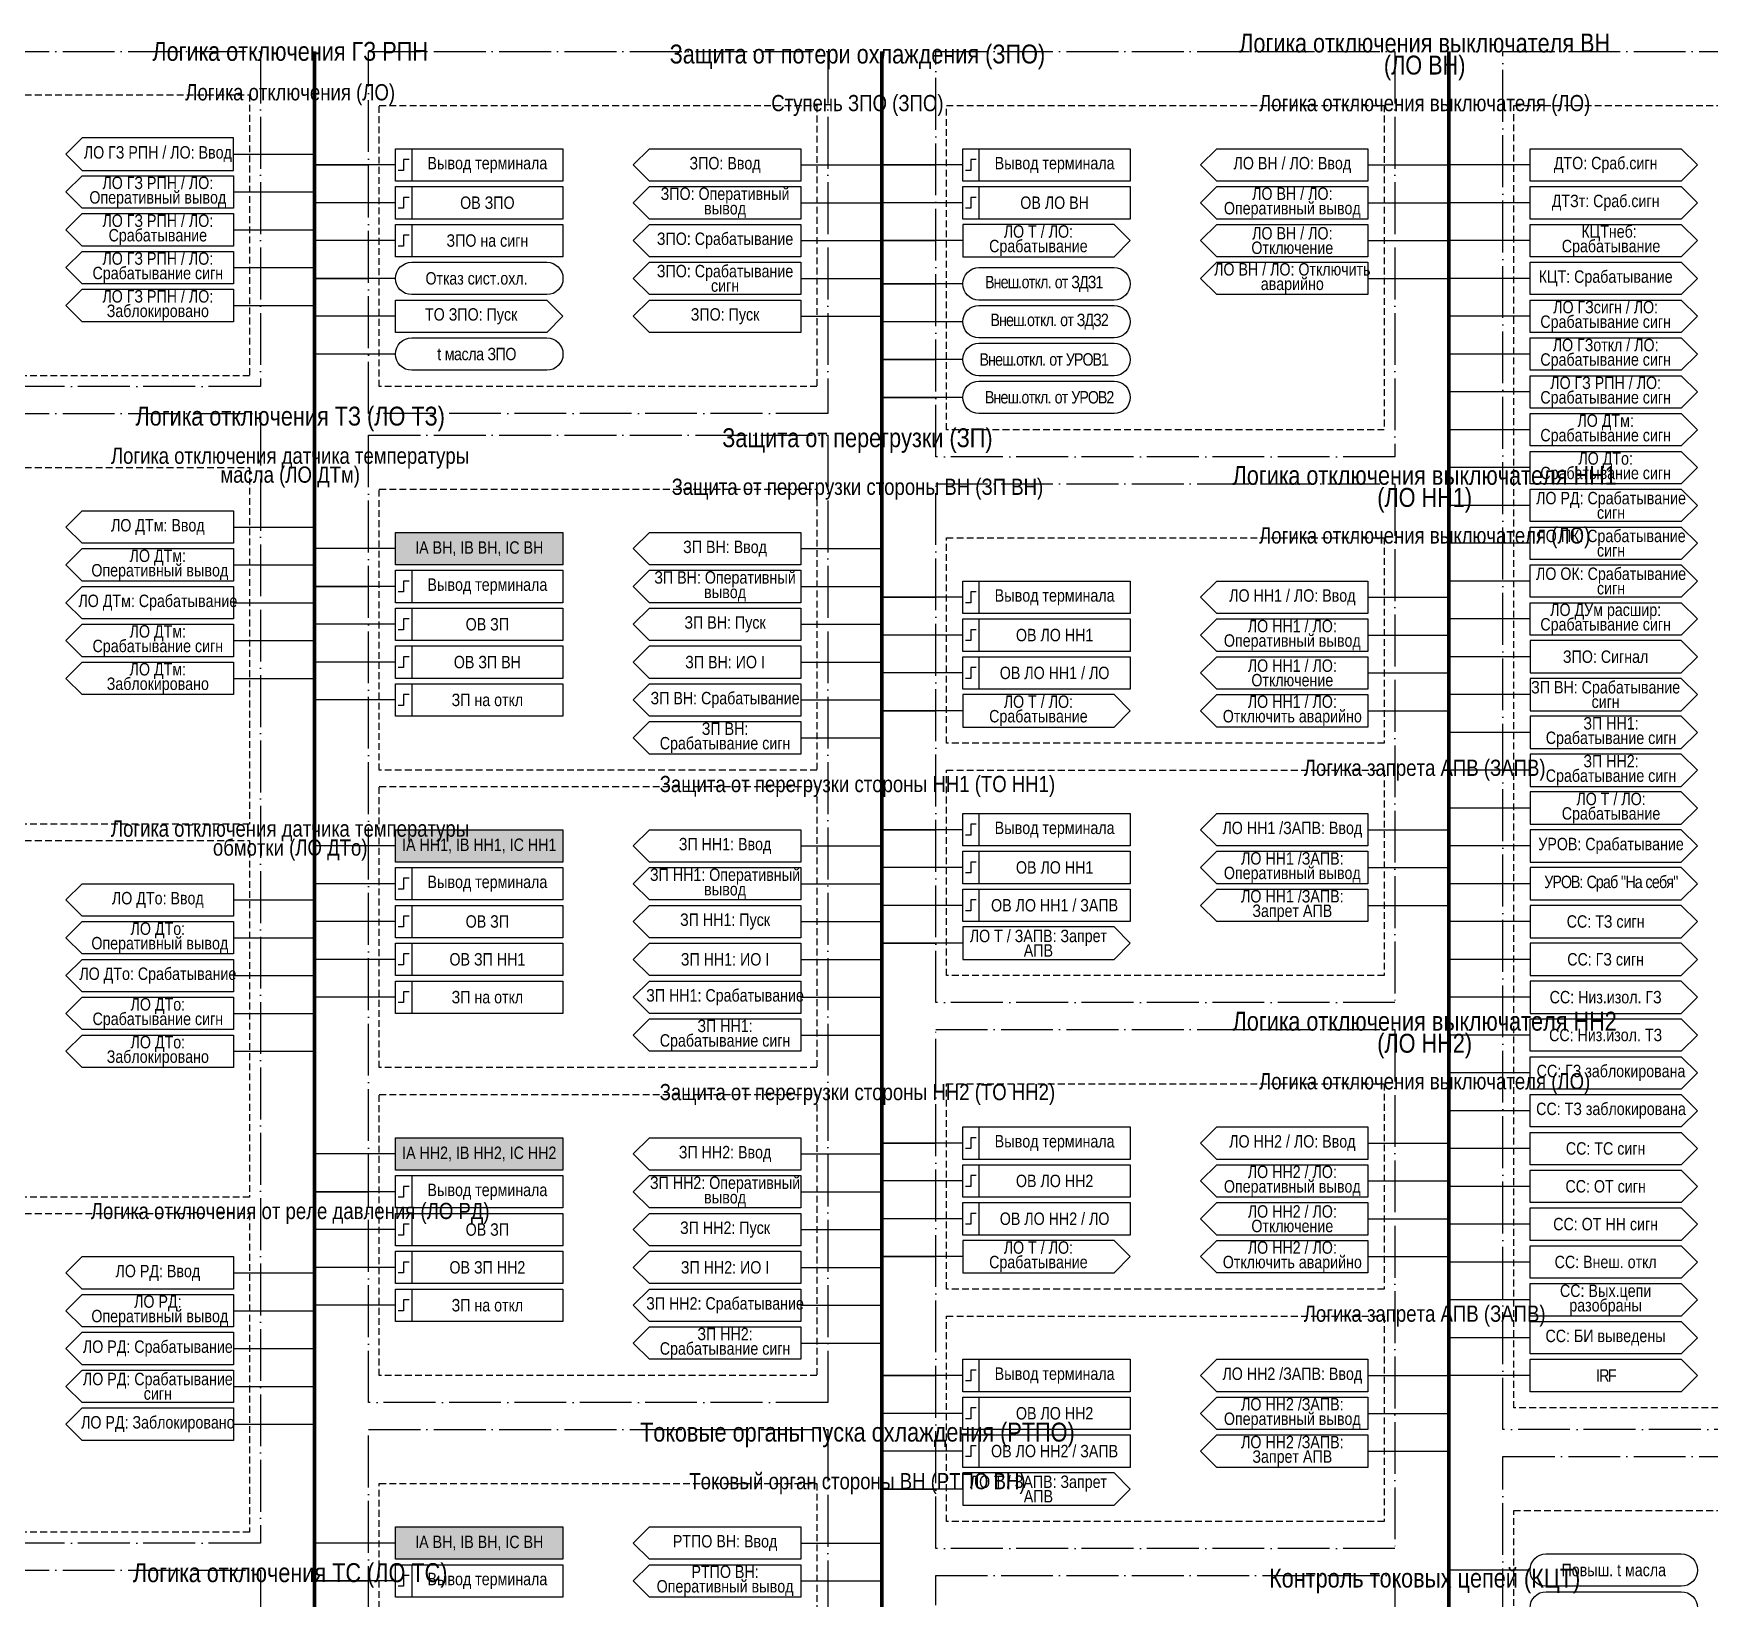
# Model space of a CAD drawing. Header units: millimetres. Extents: x 1657 to 5785, y -558 to 1129.
# Drawn here: x 3147 to 3457.2, y 275.7 to 565.3 of the extents above; entities that cross this region are included whole.
import ezdxf

# ---------------------------------------------------------------- set-up
doc = ezdxf.new("R2010")
doc.units = ezdxf.units.MM
doc.linetypes.add('ACAD_ISO04W100', pattern=[30, 24, -3, 0, -3])
doc.linetypes.add('штриховая2', pattern=[0.375, 0.25, -0.125])
doc.layers.add('TEXT', color=7, linetype='Continuous', lineweight=25)
doc.layers.add('Основная', color=7, linetype='Continuous')
doc.styles.add('2.5_Gost_RD', font='ARIALN.TTF', dxfattribs={"height": 2.5})
doc.styles.add('3.5_Gost_RD', font='ARIALN.TTF', dxfattribs={"height": 3.5})

msp = doc.modelspace()

# ---------------------------------------------------------------- hatches: boundary and pattern name
at = {"ltscale": 100, "true_color": 0xf7941d}
h = msp.add_hatch(color=30, dxfattribs=at)
h.dxf.hatch_style = 1
h.paths.add_polyline_path([(3214, 473), (3245, 473), (3245, 467), (3214, 467)])
h = msp.add_hatch(color=30, dxfattribs=at)
h.dxf.hatch_style = 1
h.paths.add_polyline_path([(3214, 418), (3245, 418), (3245, 412), (3214, 412)])
h = msp.add_hatch(color=30, dxfattribs=at)
h.dxf.hatch_style = 1
h.paths.add_polyline_path([(3214, 361), (3245, 361), (3245, 355), (3214, 355)])
h = msp.add_hatch(color=30, dxfattribs=at)
h.dxf.hatch_style = 1
h.paths.add_polyline_path([(3214, 289), (3245, 289), (3245, 283), (3214, 283)])

# ---------------------------------------------------------------- linework, layer by layer
at = {"lineweight": 100, "ltscale": 100}
for p, q in [((3199, 562), (3199, -94)), ((3304, 562), (3304, -94)), ((3409, 562), (3409, -94))]:
    msp.add_line(p, q, dxfattribs=at)
at = {"ltscale": 100}
for p, q in [((3184, 543), (3199, 543)), ((3214, 541), (3199, 541)), ((3199, 541), (3209, 541)), ((3289, 541), (3304, 541)), ((3319, 541), (3304, 541)), ((3304, 541), (3314, 541)), ((3394, 541), (3409, 541)), ((3424, 541), (3409, 541)), ((3184, 536), (3199, 536)), ((3214, 534), (3199, 534)), ((3289, 534), (3304, 534)), ((3319, 534), (3304, 534)), ((3394, 534), (3409, 534)), ((3424, 534), (3409, 534)), ((3184, 529), (3199, 529)), ((3261, 530), (3258, 527)), ((3261, 530), (3289, 530)), ((3214, 527), (3199, 527)), ((3258, 527), (3261, 524)), ((3289, 527), (3304, 527)), ((3319, 527), (3304, 527)), ((3304, 527), (3314, 527)), ((3394, 527), (3409, 527)), ((3424, 527), (3409, 527)), ((3184, 522), (3199, 522)), ((3261, 523), (3258, 520)), ((3261, 523), (3289, 523)), ((3289, 523), (3289, 517)), ((3214, 520), (3199, 520)), ((3199, 520), (3209, 520)), ((3258, 520), (3261, 517)), ((3289, 520), (3304, 520)), ((3319, 519), (3304, 519)), ((3304, 519), (3314, 519)), ((3394, 520), (3409, 520)), ((3424, 520), (3409, 520)), ((3184, 515), (3199, 515)), ((3214, 516), (3242, 516)), ((3242, 516), (3245, 513)), ((3261, 516), (3258, 513)), ((3289, 517), (3261, 517)), ((3261, 516), (3289, 516)), ((3214, 513), (3199, 513)), ((3245, 513), (3242, 510)), ((3258, 513), (3261, 510)), ((3289, 513), (3304, 513)), ((3319, 512), (3304, 512)), ((3424, 513), (3409, 513)), ((3242, 510), (3214, 510)), ((3214, 506), (3199, 506)), ((3424, 506), (3409, 506)), ((3319, 505), (3304, 505)), ((3304, 505), (3314, 505)), ((3319, 498), (3304, 498)), ((3304, 498), (3314, 498)), ((3424, 499), (3409, 499)), ((3424, 492), (3409, 492)), ((3424, 485), (3409, 485)), ((3424, 478), (3409, 478)), ((3184, 474), (3199, 474)), ((3214, 470), (3199, 470)), ((3289, 470), (3304, 470)), ((3424, 471), (3409, 471)), ((3184, 467), (3199, 467)), ((3214, 463), (3199, 463)), ((3199, 463), (3209, 463)), ((3289, 463), (3304, 463)), ((3424, 464), (3409, 464)), ((3184, 460), (3199, 460)), ((3319, 461), (3304, 461)), ((3304, 461), (3314, 461)), ((3394, 461), (3409, 461)), ((3261, 459), (3258, 456)), ((3261, 459), (3289, 459)), ((3424, 457), (3409, 457)), ((3184, 453), (3199, 453)), ((3214, 456), (3199, 456)), ((3258, 456), (3261, 453)), ((3289, 456), (3304, 456)), ((3319, 454), (3304, 454)), ((3394, 454), (3409, 454)), ((3261, 452), (3258, 449)), ((3261, 452), (3289, 452)), ((3424, 450), (3409, 450)), ((3214, 449), (3199, 449)), ((3258, 449), (3261, 446)), ((3289, 449), (3304, 449)), ((3319, 447), (3304, 447)), ((3394, 447), (3409, 447)), ((3184, 446), (3199, 446)), ((3214, 442), (3199, 442)), ((3289, 442), (3304, 442)), ((3424, 443), (3409, 443)), ((3319, 440), (3304, 440)), ((3304, 440), (3314, 440)), ((3394, 440), (3409, 440)), ((3289, 435), (3304, 435)), ((3424, 436), (3409, 436)), ((3424, 429), (3409, 429)), ((3424, 422), (3409, 422)), ((3319, 418), (3304, 418)), ((3304, 418), (3314, 418)), ((3394, 418), (3409, 418)), ((3214, 415), (3199, 415)), ((3289, 415), (3304, 415)), ((3424, 415), (3409, 415)), ((3319, 411), (3304, 411)), ((3394, 411), (3409, 411)), ((3214, 408), (3199, 408)), ((3289, 408), (3304, 408)), ((3424, 408), (3409, 408)), ((3184, 405), (3199, 405)), ((3261, 404), (3258, 401)), ((3261, 404), (3289, 404)), ((3319, 404), (3304, 404)), ((3394, 404), (3409, 404)), ((3214, 401), (3199, 401)), ((3258, 401), (3261, 398)), ((3289, 401), (3304, 401)), ((3424, 401), (3409, 401)), ((3184, 398), (3199, 398)), ((3214, 394), (3199, 394)), ((3261, 397), (3258, 394)), ((3258, 394), (3261, 391)), ((3261, 397), (3289, 397)), ((3289, 394), (3304, 394)), ((3319, 397), (3304, 397)), ((3304, 397), (3314, 397)), ((3424, 394), (3409, 394)), ((3184, 391), (3199, 391)), ((3214, 387), (3199, 387)), ((3289, 387), (3304, 387)), ((3424, 387), (3409, 387)), ((3184, 384), (3199, 384)), ((3289, 380), (3304, 380)), ((3424, 380), (3409, 380)), ((3184, 377), (3199, 377)), ((3424, 373), (3409, 373)), ((3424, 366), (3409, 366)), ((3319, 360), (3304, 360)), ((3304, 360), (3314, 360)), ((3394, 360), (3409, 360)), ((3214, 358), (3199, 358)), ((3289, 358), (3304, 358)), ((3424, 359), (3409, 359)), ((3214, 351), (3199, 351)), ((3199, 351), (3209, 351)), ((3289, 351), (3304, 351)), ((3319, 353), (3304, 353)), ((3394, 353), (3409, 353)), ((3424, 352), (3409, 352)), ((3261, 347), (3258, 344)), ((3261, 347), (3289, 347)), ((3319, 346), (3304, 346)), ((3394, 346), (3409, 346)), ((3424, 345), (3409, 345)), ((3214, 344), (3199, 344)), ((3258, 344), (3261, 341)), ((3289, 344), (3304, 344)), ((3261, 340), (3258, 337)), ((3261, 340), (3289, 340)), ((3319, 339), (3304, 339)), ((3304, 339), (3314, 339)), ((3394, 339), (3409, 339)), ((3184, 336), (3199, 336)), ((3214, 337), (3199, 337)), ((3258, 337), (3261, 334)), ((3289, 337), (3304, 337)), ((3424, 338), (3409, 338)), ((3184, 329), (3199, 329)), ((3214, 330), (3199, 330)), ((3289, 330), (3304, 330)), ((3424, 331), (3409, 331)), ((3289, 323), (3304, 323)), ((3424, 324), (3409, 324)), ((3184, 322), (3199, 322)), ((3319, 317), (3304, 317)), ((3304, 317), (3314, 317)), ((3394, 317), (3409, 317)), ((3424, 317), (3409, 317)), ((3184, 315), (3199, 315)), ((3184, 308), (3199, 308)), ((3319, 310), (3304, 310)), ((3394, 310), (3409, 310)), ((3319, 303), (3304, 303)), ((3394, 303), (3409, 303)), ((3319, 296), (3304, 296)), ((3304, 296), (3314, 296)), ((3214, 286), (3199, 286)), ((3289, 286), (3304, 286)), ((3424, 281), (3409, 281)), ((3214, 279), (3199, 279)), ((3199, 279), (3209, 279)), ((3289, 279), (3304, 279))]:
    msp.add_line(p, q, dxfattribs=at)
at = {"color": 251, "linetype": 'ACAD_ISO04W100', "lineweight": 30, "ltscale": 0.4, "true_color": 0x58595b}
for points in [[(3104, 562), (3189, 562), (3189, 500), (3104, 500)], [(3209, 562), (3294, 562), (3294, 495), (3209, 495)], [(3314, 562), (3399, 562), (3399, 487), (3314, 487)], [(3419, 562), (3504, 562), (3504, 307), (3419, 307)], [(3104, 495), (3189, 495), (3189, 286), (3104, 286)], [(3209, 491), (3294, 491), (3294, 312), (3209, 312)], [(3314, 482), (3399, 482), (3399, 386), (3314, 386)], [(3314, 381), (3399, 381), (3399, 285), (3314, 285)], [(3209, 307), (3294, 307), (3294, 139), (3209, 139)], [(3419, 302), (3504, 302), (3504, -55), (3419, -55)], [(3104, 281), (3189, 281), (3189, 121), (3104, 121)], [(3314, 280), (3399, 280), (3399, 93), (3314, 93)]]:
    msp.add_lwpolyline(points, close=True, dxfattribs=at)
at = {"linetype": 'штриховая2', "ltscale": 5}
for points in [[(3106, 554), (3187, 554), (3187, 502), (3106, 502)], [(3211, 552), (3292, 552), (3292, 500), (3211, 500)], [(3316, 552), (3397, 552), (3397, 492), (3316, 492)], [(3421, 552), (3502, 552), (3502, 311), (3421, 311)], [(3106, 485), (3187, 485), (3187, 419), (3106, 419)], [(3211, 481), (3292, 481), (3292, 429), (3211, 429)], [(3316, 472), (3397, 472), (3397, 434), (3316, 434)], [(3316, 429), (3397, 429), (3397, 391), (3316, 391)], [(3211, 426), (3292, 426), (3292, 374), (3211, 374)], [(3106, 416), (3187, 416), (3187, 350), (3106, 350)], [(3316, 371), (3397, 371), (3397, 333), (3316, 333)], [(3211, 369), (3292, 369), (3292, 317), (3211, 317)], [(3106, 347), (3187, 347), (3187, 288), (3106, 288)], [(3316, 328), (3397, 328), (3397, 290), (3316, 290)], [(3211, 297), (3292, 297), (3292, 259), (3211, 259)], [(3421, 292), (3502, 292), (3502, -50), (3421, -50)]]:
    msp.add_lwpolyline(points, close=True, dxfattribs=at)
at = {"ltscale": 100}
for points in [[(3156, 546), (3153, 543), (3156, 540), (3184, 540), (3184, 546)], [(3214, 544), (3217, 544), (3217, 538), (3214, 538)], [(3214, 544), (3245, 544), (3245, 538), (3214, 538)], [(3319, 544), (3322, 544), (3322, 538), (3319, 538)], [(3319, 544), (3350, 544), (3350, 538), (3319, 538)], [(3156, 539), (3184, 539), (3184, 533), (3156, 533), (3153, 536)], [(3214, 537), (3217, 537), (3217, 531), (3214, 531)], [(3214, 537), (3245, 537), (3245, 531), (3214, 531)], [(3319, 537), (3322, 537), (3322, 531), (3319, 531)], [(3319, 537), (3350, 537), (3350, 531), (3319, 531)], [(3214, 530), (3217, 530), (3217, 524), (3214, 524)], [(3214, 530), (3245, 530), (3245, 524), (3214, 524)], [(3214, 473), (3245, 473), (3245, 467), (3214, 467)], [(3214, 466), (3217, 466), (3217, 460), (3214, 460)], [(3214, 466), (3245, 466), (3245, 460), (3214, 460)], [(3319, 464), (3322, 464), (3322, 458), (3319, 458)], [(3319, 464), (3350, 464), (3350, 458), (3319, 458)], [(3214, 459), (3217, 459), (3217, 453), (3214, 453)], [(3214, 459), (3245, 459), (3245, 453), (3214, 453)], [(3319, 457), (3322, 457), (3322, 451), (3319, 451)], [(3319, 457), (3350, 457), (3350, 451), (3319, 451)], [(3214, 452), (3217, 452), (3217, 446), (3214, 446)], [(3214, 452), (3245, 452), (3245, 446), (3214, 446)], [(3319, 450), (3322, 450), (3322, 444), (3319, 444)], [(3319, 450), (3350, 450), (3350, 444), (3319, 444)], [(3214, 445), (3217, 445), (3217, 439), (3214, 439)], [(3214, 445), (3245, 445), (3245, 439), (3214, 439)], [(3261, 445), (3289, 445), (3289, 439), (3261, 439), (3258, 442)], [(3261, 438), (3289, 438), (3289, 432), (3261, 432), (3258, 435)], [(3319, 421), (3322, 421), (3322, 415), (3319, 415)], [(3319, 421), (3350, 421), (3350, 415), (3319, 415)], [(3214, 418), (3245, 418), (3245, 412), (3214, 412)], [(3319, 414), (3322, 414), (3322, 408), (3319, 408)], [(3319, 414), (3350, 414), (3350, 408), (3319, 408)], [(3214, 411), (3217, 411), (3217, 405), (3214, 405)], [(3214, 411), (3245, 411), (3245, 405), (3214, 405)], [(3319, 407), (3322, 407), (3322, 401), (3319, 401)], [(3319, 407), (3350, 407), (3350, 401), (3319, 401)], [(3214, 404), (3217, 404), (3217, 398), (3214, 398)], [(3214, 404), (3245, 404), (3245, 398), (3214, 398)], [(3214, 397), (3217, 397), (3217, 391), (3214, 391)], [(3214, 397), (3245, 397), (3245, 391), (3214, 391)], [(3214, 390), (3217, 390), (3217, 384), (3214, 384)], [(3214, 390), (3245, 390), (3245, 384), (3214, 384)], [(3261, 390), (3289, 390), (3289, 384), (3261, 384), (3258, 387)], [(3261, 383), (3289, 383), (3289, 377), (3261, 377), (3258, 380)], [(3319, 363), (3322, 363), (3322, 357), (3319, 357)], [(3319, 363), (3350, 363), (3350, 357), (3319, 357)], [(3214, 361), (3245, 361), (3245, 355), (3214, 355)], [(3214, 354), (3217, 354), (3217, 348), (3214, 348)], [(3214, 354), (3245, 354), (3245, 348), (3214, 348)], [(3319, 356), (3322, 356), (3322, 350), (3319, 350)], [(3319, 356), (3350, 356), (3350, 350), (3319, 350)], [(3319, 349), (3322, 349), (3322, 343), (3319, 343)], [(3319, 349), (3350, 349), (3350, 343), (3319, 343)], [(3214, 347), (3217, 347), (3217, 341), (3214, 341)], [(3214, 347), (3245, 347), (3245, 341), (3214, 341)], [(3214, 340), (3217, 340), (3217, 334), (3214, 334)], [(3214, 340), (3245, 340), (3245, 334), (3214, 334)], [(3214, 333), (3217, 333), (3217, 327), (3214, 327)], [(3214, 333), (3245, 333), (3245, 327), (3214, 327)], [(3261, 333), (3289, 333), (3289, 327), (3261, 327), (3258, 330)], [(3261, 326), (3289, 326), (3289, 320), (3261, 320), (3258, 323)], [(3319, 320), (3322, 320), (3322, 314), (3319, 314)], [(3319, 320), (3350, 320), (3350, 314), (3319, 314)], [(3319, 313), (3322, 313), (3322, 307), (3319, 307)], [(3319, 313), (3350, 313), (3350, 307), (3319, 307)], [(3319, 306), (3322, 306), (3322, 300), (3319, 300)], [(3319, 306), (3350, 306), (3350, 300), (3319, 300)], [(3214, 289), (3245, 289), (3245, 283), (3214, 283)], [(3214, 282), (3217, 282), (3217, 276), (3214, 276)], [(3214, 282), (3245, 282), (3245, 276), (3214, 276)]]:
    msp.add_lwpolyline(points, close=True, dxfattribs=at)
for points in [[(3258, 541), (3261, 544), (3289, 544), (3289, 538), (3261, 538), (3258, 541)], [(3363, 541), (3366, 544), (3394, 544), (3394, 538), (3366, 538), (3363, 541)], [(3424, 544), (3452, 544), (3455, 541), (3452, 538), (3424, 538), (3424, 544)], [(3258, 534), (3261, 537), (3289, 537), (3289, 531), (3261, 531), (3258, 534)], [(3363, 534), (3366, 537), (3394, 537), (3394, 531), (3366, 531), (3363, 534)], [(3424, 537), (3452, 537), (3455, 534), (3452, 531), (3424, 531), (3424, 537)], [(3153, 529), (3156, 532), (3184, 532), (3184, 526), (3156, 526), (3153, 529)], [(3258, 527), (3261, 530), (3289, 530), (3289, 524), (3261, 524), (3258, 527)], [(3350, 527), (3347, 530), (3319, 530), (3319, 524), (3347, 524), (3350, 527)], [(3424, 530), (3452, 530), (3455, 527), (3452, 524), (3424, 524), (3424, 530)], [(3153, 522), (3156, 525), (3184, 525), (3184, 519), (3156, 519), (3153, 522)], [(3424, 523), (3452, 523), (3455, 520), (3452, 517), (3424, 517), (3424, 523)], [(3153, 515), (3156, 518), (3184, 518), (3184, 512), (3156, 512), (3153, 515)], [(3214, 516), (3242, 516), (3245, 513), (3242, 510), (3214, 510), (3214, 516)], [(3258, 513), (3261, 516), (3289, 516), (3289, 510), (3261, 510), (3258, 513)], [(3424, 516), (3452, 516), (3455, 513), (3452, 510), (3424, 510), (3424, 516)], [(3424, 509), (3452, 509), (3455, 506), (3452, 503), (3424, 503), (3424, 509)], [(3424, 502), (3452, 502), (3455, 499), (3452, 496), (3424, 496), (3424, 502)], [(3424, 495), (3452, 495), (3455, 492), (3452, 489), (3424, 489), (3424, 495)], [(3424, 488), (3452, 488), (3455, 485), (3452, 482), (3424, 482), (3424, 488)], [(3424, 481), (3452, 481), (3455, 478), (3452, 475), (3424, 475), (3424, 481)], [(3153, 474), (3156, 477), (3184, 477), (3184, 471), (3156, 471), (3153, 474)], [(3258, 470), (3261, 473), (3289, 473), (3289, 467), (3261, 467), (3258, 470)], [(3424, 474), (3452, 474), (3455, 471), (3452, 468), (3424, 468), (3424, 474)], [(3153, 467), (3156, 470), (3184, 470), (3184, 464), (3156, 464), (3153, 467)], [(3258, 463), (3261, 466), (3289, 466), (3289, 460), (3261, 460), (3258, 463)], [(3424, 467), (3452, 467), (3455, 464), (3452, 461), (3424, 461), (3424, 467)], [(3153, 460), (3156, 463), (3184, 463), (3184, 457), (3156, 457), (3153, 460)], [(3363, 461), (3366, 464), (3394, 464), (3394, 458), (3366, 458), (3363, 461)], [(3424, 460), (3452, 460), (3455, 457), (3452, 454), (3424, 454), (3424, 460)], [(3258, 456), (3261, 459), (3289, 459), (3289, 453), (3261, 453), (3258, 456)], [(3363, 454), (3366, 457), (3394, 457), (3394, 451), (3366, 451), (3363, 454)], [(3153, 453), (3156, 456), (3184, 456), (3184, 450), (3156, 450), (3153, 453)], [(3455, 450), (3452, 453), (3424, 453), (3424, 447), (3452, 447), (3455, 450)], [(3258, 449), (3261, 452), (3289, 452), (3289, 446), (3261, 446), (3258, 449)], [(3153, 446), (3156, 449), (3184, 449), (3184, 443), (3156, 443), (3153, 446)], [(3455, 443), (3452, 446), (3424, 446), (3424, 440), (3452, 440), (3455, 443)], [(3350, 440), (3347, 443), (3319, 443), (3319, 437), (3347, 437), (3350, 440)], [(3455, 436), (3452, 439), (3424, 439), (3424, 433), (3452, 433), (3455, 436)], [(3455, 429), (3452, 432), (3424, 432), (3424, 426), (3452, 426), (3455, 429)], [(3455, 422), (3452, 425), (3424, 425), (3424, 419), (3452, 419), (3455, 422)], [(3363, 418), (3366, 421), (3394, 421), (3394, 415), (3366, 415), (3363, 418)], [(3258, 415), (3261, 418), (3289, 418), (3289, 412), (3261, 412), (3258, 415)], [(3455, 415), (3452, 418), (3424, 418), (3424, 412), (3452, 412), (3455, 415)], [(3363, 411), (3366, 414), (3394, 414), (3394, 408), (3366, 408), (3363, 411)], [(3258, 408), (3261, 411), (3289, 411), (3289, 405), (3261, 405), (3258, 408)], [(3455, 408), (3452, 411), (3424, 411), (3424, 405), (3452, 405), (3455, 408)], [(3153, 405), (3156, 408), (3184, 408), (3184, 402), (3156, 402), (3153, 405)], [(3258, 401), (3261, 404), (3289, 404), (3289, 398), (3261, 398), (3258, 401)], [(3455, 401), (3452, 404), (3424, 404), (3424, 398), (3452, 398), (3455, 401)], [(3153, 398), (3156, 401), (3184, 401), (3184, 395), (3156, 395), (3153, 398)], [(3350, 397), (3347, 400), (3319, 400), (3319, 394), (3347, 394), (3350, 397)], [(3153, 391), (3156, 394), (3184, 394), (3184, 388), (3156, 388), (3153, 391)], [(3258, 394), (3261, 397), (3289, 397), (3289, 391), (3261, 391), (3258, 394)], [(3455, 394), (3452, 397), (3424, 397), (3424, 391), (3452, 391), (3455, 394)], [(3455, 387), (3452, 390), (3424, 390), (3424, 384), (3452, 384), (3455, 387)], [(3153, 384), (3156, 387), (3184, 387), (3184, 381), (3156, 381), (3153, 384)], [(3424, 383), (3452, 383), (3455, 380), (3452, 377), (3424, 377), (3424, 383)], [(3153, 377), (3156, 380), (3184, 380), (3184, 374), (3156, 374), (3153, 377)], [(3424, 376), (3452, 376), (3455, 373), (3452, 370), (3424, 370), (3424, 376)], [(3424, 369), (3452, 369), (3455, 366), (3452, 363), (3424, 363), (3424, 369)], [(3363, 360), (3366, 363), (3394, 363), (3394, 357), (3366, 357), (3363, 360)], [(3258, 358), (3261, 361), (3289, 361), (3289, 355), (3261, 355), (3258, 358)], [(3424, 362), (3452, 362), (3455, 359), (3452, 356), (3424, 356), (3424, 362)], [(3258, 351), (3261, 354), (3289, 354), (3289, 348), (3261, 348), (3258, 351)], [(3363, 353), (3366, 356), (3394, 356), (3394, 350), (3366, 350), (3363, 353)], [(3424, 355), (3452, 355), (3455, 352), (3452, 349), (3424, 349), (3424, 355)], [(3424, 348), (3452, 348), (3455, 345), (3452, 342), (3424, 342), (3424, 348)], [(3258, 344), (3261, 347), (3289, 347), (3289, 341), (3261, 341), (3258, 344)], [(3350, 339), (3347, 342), (3319, 342), (3319, 336), (3347, 336), (3350, 339)], [(3153, 336), (3156, 339), (3184, 339), (3184, 333), (3156, 333), (3153, 336)], [(3258, 337), (3261, 340), (3289, 340), (3289, 334), (3261, 334), (3258, 337)], [(3424, 341), (3452, 341), (3455, 338), (3452, 335), (3424, 335), (3424, 341)], [(3153, 329), (3156, 332), (3184, 332), (3184, 326), (3156, 326), (3153, 329)], [(3424, 334), (3452, 334), (3455, 331), (3452, 328), (3424, 328), (3424, 334)], [(3424, 327), (3452, 327), (3455, 324), (3452, 321), (3424, 321), (3424, 327)], [(3153, 322), (3156, 325), (3184, 325), (3184, 319), (3156, 319), (3153, 322)], [(3363, 317), (3366, 320), (3394, 320), (3394, 314), (3366, 314), (3363, 317)], [(3424, 320), (3452, 320), (3455, 317), (3452, 314), (3424, 314), (3424, 320)], [(3153, 315), (3156, 318), (3184, 318), (3184, 312), (3156, 312), (3153, 315)], [(3153, 308), (3156, 311), (3184, 311), (3184, 305), (3156, 305), (3153, 308)], [(3363, 310), (3366, 313), (3394, 313), (3394, 307), (3366, 307), (3363, 310)], [(3350, 296), (3347, 299), (3319, 299), (3319, 293), (3347, 293), (3350, 296)], [(3258, 286), (3261, 289), (3289, 289), (3289, 283), (3261, 283), (3258, 286)], [(3258, 279), (3261, 282), (3289, 282), (3289, 276), (3261, 276), (3258, 279)]]:
    msp.add_lwpolyline(points, dxfattribs=at)
at = {"lineweight": 30, "ltscale": 100}
for points in [[(3216.5, 542), (3215.5, 542), (3215.5, 540), (3214.5, 540)], [(3321.5, 542), (3320.5, 542), (3320.5, 540), (3319.5, 540)], [(3216.5, 535), (3215.5, 535), (3215.5, 533), (3214.5, 533)], [(3321.5, 535), (3320.5, 535), (3320.5, 533), (3319.5, 533)], [(3216.5, 528), (3215.5, 528), (3215.5, 526), (3214.5, 526)], [(3216.5, 464), (3215.5, 464), (3215.5, 462), (3214.5, 462)], [(3321.5, 462), (3320.5, 462), (3320.5, 460), (3319.5, 460)], [(3216.5, 457), (3215.5, 457), (3215.5, 455), (3214.5, 455)], [(3321.5, 455), (3320.5, 455), (3320.5, 453), (3319.5, 453)], [(3216.5, 450), (3215.5, 450), (3215.5, 448), (3214.5, 448)], [(3321.5, 448), (3320.5, 448), (3320.5, 446), (3319.5, 446)], [(3216.5, 443), (3215.5, 443), (3215.5, 441), (3214.5, 441)], [(3321.5, 419), (3320.5, 419), (3320.5, 417), (3319.5, 417)], [(3321.5, 412), (3320.5, 412), (3320.5, 410), (3319.5, 410)], [(3216.5, 409), (3215.5, 409), (3215.5, 407), (3214.5, 407)], [(3321.5, 405), (3320.5, 405), (3320.5, 403), (3319.5, 403)], [(3216.5, 402), (3215.5, 402), (3215.5, 400), (3214.5, 400)], [(3216.5, 395), (3215.5, 395), (3215.5, 393), (3214.5, 393)], [(3216.5, 388), (3215.5, 388), (3215.5, 386), (3214.5, 386)], [(3321.5, 361), (3320.5, 361), (3320.5, 359), (3319.5, 359)], [(3321.5, 354), (3320.5, 354), (3320.5, 352), (3319.5, 352)], [(3216.5, 352), (3215.5, 352), (3215.5, 350), (3214.5, 350)], [(3216.5, 345), (3215.5, 345), (3215.5, 343), (3214.5, 343)], [(3321.5, 347), (3320.5, 347), (3320.5, 345), (3319.5, 345)], [(3216.5, 338), (3215.5, 338), (3215.5, 336), (3214.5, 336)], [(3216.5, 331), (3215.5, 331), (3215.5, 329), (3214.5, 329)], [(3321.5, 318), (3320.5, 318), (3320.5, 316), (3319.5, 316)], [(3321.5, 311), (3320.5, 311), (3320.5, 309), (3319.5, 309)], [(3321.5, 304), (3320.5, 304), (3320.5, 302), (3319.5, 302)], [(3216.5, 280), (3215.5, 280), (3215.5, 278), (3214.5, 278)]]:
    msp.add_lwpolyline(points, dxfattribs=at)
at = {"ltscale": 100}
for points in [[(3217, 517, -1), (3217, 523), (3242, 523, -1), (3242, 517)], [(3322, 516, -1), (3322, 522), (3347, 522, -1), (3347, 516)], [(3322, 509, -1), (3322, 515), (3347, 515, -1), (3347, 509)], [(3217, 503, -1), (3217, 509), (3242, 509, -1), (3242, 503)], [(3322, 502, -1), (3322, 508), (3347, 508, -1), (3347, 502)], [(3322, 495, -1), (3322, 501), (3347, 501, -1), (3347, 495)], [(3427, 278, -1), (3427, 284), (3452, 284, -1), (3452, 278)], [(3427, 271, -1), (3427, 277), (3452, 277, -1), (3452, 271)]]:
    msp.add_lwpolyline(points, format="xyb", close=True, dxfattribs=at)
at = {"layer": 'Основная', "ltscale": 100}
for points in [[(3394, 530), (3394, 524), (3366, 524), (3363, 527), (3366, 530)], [(3394, 523), (3394, 517), (3366, 517), (3363, 520), (3366, 523)], [(3394, 450), (3394, 444), (3366, 444), (3363, 447), (3366, 450)], [(3394, 443), (3394, 437), (3366, 437), (3363, 440), (3366, 443)], [(3394, 407), (3394, 401), (3366, 401), (3363, 404), (3366, 407)], [(3394, 349), (3394, 343), (3366, 343), (3363, 346), (3366, 349)], [(3394, 342), (3394, 336), (3366, 336), (3363, 339), (3366, 342)], [(3394, 306), (3394, 300), (3366, 300), (3363, 303), (3366, 306)]]:
    msp.add_lwpolyline(points, close=True, dxfattribs=at)

# ---------------------------------------------------------------- texts
at = {"color": 30, "ltscale": 100, "true_color": 0xf7931d, "attachment_point": 5, "style": '3.5_Gost_RD'}
for s, insert, char_height, width in [('\\pxsm0.7;Логика отключения выключателя ВН (ЛО ВН)', (3404.5, 561), 3.5, 76.6201), ('\\pxsm0.7;Логика отключения ГЗ РПН ', (3194.5, 562), 3.5, 85), ('\\pxsm0.7;Защита от потери охлаждения (ЗПО)', (3299.5, 561), 3.5, 85), ('\\pxsm0.7;Логика отключения (ЛО)', (3194.5, 554), 3, 81), ('\\pxsm0.7;Ступень ЗПО (ЗПО)', (3299.5, 552), 3, 81), ('\\pxsm0.7;Логика отключения выключателя (ЛО)', (3404.5, 552), 3, 81), ('\\pxsm0.7;{\\C30;\\c1938679;Логика отключения ТЗ (ЛО ТЗ)}', (3194.5, 494), 3.5, 85), ('\\pxsm0.7;Логика отключения выключателя НН1 (ЛО НН1)', (3404.5, 481), 3.5, 76.6201), ('\\pxsm0.7;Логика отключения выключателя (ЛО)', (3404.5, 472), 3, 81), ('\\pxsm0.7;Логика запрета АПВ (ЗАПВ)', (3404.5, 429), 3, 81), ('\\pxsm0.7;Логика отключения выключателя НН2 (ЛО НН2)', (3404.5, 380), 3.5, 76.6201), ('\\pxsm0.7;Логика отключения выключателя (ЛО)', (3404.5, 371), 3, 81), ('\\pxsm0.7;Логика запрета АПВ (ЗАПВ)', (3404.5, 328), 3, 81), ('\\pxsm0.7;{\\C30;\\c1938679;Логика отключения ТС (ЛО ТС)}', (3194.5, 280), 3.5, 85), ('\\pxsm0.7;Контроль токовых цепей (КЦТ)', (3404.5, 279), 3.5, 85)]:
    msp.add_mtext(s, dxfattribs=dict(at, insert=insert, char_height=char_height, width=width))
at = {"ltscale": 100, "char_height": 2.3, "attachment_point": 5, "style": '2.5_Gost_RD'}
for s, insert, width in [('\\pxsm0.7;ЛО ГЗ РПН / ЛО: Ввод', (3170, 543), 28), ('\\pxsm0.7;ЗПО: Ввод', (3275, 541), 28), ('\\pxsm0.7;ЛО ГЗ РПН / ЛО: Оперативный вывод', (3170, 536), 30.44), ('\\pxsm0.7;ЗПО: Оперативный вывод', (3275, 534), 28), ('\\pxsm0.7;ЛО ГЗ РПН / ЛО: Срабатывание', (3170, 529), 28), ('\\pxsm0.7;ЗПО: Срабатывание', (3275, 527), 28), ('\\pxsm0.7;ЛО ГЗ РПН / ЛО: Срабатывание сигн', (3170, 522), 28), ('\\A1;\\pxsm0.7;Отказ сист.охл.', (3229, 520), 31), ('\\pxsm0.7;{\\T0.9;Внеш.откл. от ЗДЗ1}', (3334, 519), 31), ('\\pxsm0.7;ЛО ГЗ РПН / ЛО: Заблокировано', (3170, 515), 28), ('\\pxsm0.7;ЛО ГЗсигн / ЛО: Срабатывание сигн', (3438, 513), 28), ('\\pxsm0.7;ТО ЗПО: Пуск', (3228, 513), 28), ('\\pxsm0.7;ЗПО: Пуск', (3275, 513), 28), ('\\pxsm0.7;{\\T0.9;Внеш.откл. от ЗДЗ2}', (3335, 512), 31), ('\\pxsm0.7;ЛО ГЗоткл / ЛО: Срабатывание сигн', (3438, 506), 28), ('\\pxsm0.7;{\\T0.9;Внеш.откл. от УРОВ1}', (3334, 505), 31), ('\\pxsm0.7;ЛО ГЗ РПН / ЛО: Срабатывание сигн', (3438, 499), 28), ('\\pxsm0.7;{\\T0.9;Внеш.откл. от УРОВ2}', (3335, 498), 31), ('\\pxsm0.7;ЛО ДТм: Срабатывание сигн', (3438, 492), 28), ('\\pxsm0.7;ЛО ДТо: Срабатывание сигн', (3438, 485), 28), ('\\pxsm0.7;ЛО РД: Срабатывание сигн', (3439, 478), 28), ('\\pxsm0.7;ЛО ПК: Срабатывание сигн', (3439, 471), 28), ('\\pxsm0.7;ЗП ВН: Ввод', (3275, 470), 28), ('\\pxsm0.7;ЗП ВН: Оперативный вывод', (3275, 463), 28), ('\\pxsm0.7;ЛО ОК: Срабатывание сигн', (3439, 464), 28), ('\\pxsm0.7;ЛО ДУм расшир: Срабатывание сигн', (3438, 457), 28), ('\\pxsm0.7;ЗП ВН: Пуск', (3275, 456), 28), ('\\pxsm0.7;ЗП ВН: ИО I', (3275, 449), 28), ('\\pxsm0.7;ЗП НН1: Ввод', (3275, 415), 28), ('\\pxsm0.7;ЗП НН1: Оперативный вывод', (3275, 408), 28), ('\\pxsm0.7;ЗП НН1: Пуск', (3275, 401), 28), ('\\pxsm0.7;СС: ТЗ сигн', (3438, 401), 28), ('\\pxsm0.7;ЗП НН1: ИО I', (3275, 394), 28), ('\\pxsm0.7;СС: ГЗ сигн', (3438, 394), 28), ('\\pxsm0.7;СС: Низ.изол. ГЗ', (3438, 387), 28), ('\\pxsm0.7;СС: Низ.изол. ТЗ', (3438, 380), 28), ('\\pxsm0.7;СС: ТС сигн', (3438, 359), 28), ('\\pxsm0.7;ЗП НН2: Ввод', (3275, 358), 28), ('\\pxsm0.7;ЗП НН2: Оперативный вывод', (3275, 351), 28), ('\\pxsm0.7;СС: ОТ сигн', (3438, 352), 28), ('\\pxsm0.7;ЗП НН2: Пуск', (3275, 344), 28), ('\\pxsm0.7;СС: ОТ НН сигн', (3438, 345), 28), ('\\pxsm0.7;ЗП НН2: ИО I', (3275, 337), 28), ('\\pxsm0.7;СС: Внеш. откл', (3438, 338), 28), ('\\pxsm0.7;СС: Вых.цепи разобраны', (3438, 331), 28), ('\\pxsm0.7;СС: БИ выведены', (3438, 324), 28), ('\\pxsm0.7;РТПО ВН: Ввод', (3275, 286), 28), ('\\pxsm0.7;РТПО ВН: Оперативный вывод', (3275, 279), 28), ('\\A1;\\pxsm0.7;Повыш. t масла ', (3439.5, 281), 31)]:
    msp.add_mtext(s, dxfattribs=dict(at, insert=insert, width=width))
at = {"color": 0, "ltscale": 100, "char_height": 2.3, "attachment_point": 5, "style": '2.5_Gost_RD'}
for s, insert, width in [('\\pxsm0.7;{\\C256;Вывод терминала}', (3231, 541), 28), ('\\pxsm0.7;{\\C256;Вывод терминала}', (3336, 541), 28), ('\\pxsm0.7;{\\C256;ЗПО на сигн}', (3231, 527), 28), ('\\pxsm0.7;{\\C256;ЗПО: Срабатывание сигн}', (3275, 520), 28), ('\\pxsm0.7;{\\C256;IA ВН, IB ВН, IC ВН}', (3229.5, 470), 31), ('\\pxsm0.7;{\\C256;Вывод терминала}', (3231, 463), 28), ('\\pxsm0.7;{\\C256;Вывод терминала}', (3336, 461), 28), ('\\pxsm0.7;{\\C256;ЗПО: Сигнал}', (3438, 450), 28), ('\\pxsm0.7;{\\C256;Вывод терминала}', (3336, 418), 28), ('\\pxsm0.7;{\\C256;IA НН1, IB НН1, IC НН1}', (3229.5, 415), 31), ('{\\C256;УРОВ: Срабатывание}', (3439, 415), 28), ('\\pxsm0.7;{\\T0.9;\\C256;УРОВ: Сраб "На себя"}', (3439, 408), 28), ('\\pxsm0.7;{\\C256;Вывод терминала}', (3231, 408), 28), ('\\pxsm0.7;{\\C256;Вывод терминала}', (3336, 360), 28), ('\\pxsm0.7;{\\C256;IA НН2, IB НН2, IC НН2}', (3229.5, 358), 31), ('\\pxsm0.7;{\\C256;Вывод терминала}', (3231, 351), 28), ('\\pxsm0.7;{\\C256;Вывод терминала}', (3336, 317), 28), ('\\pxsm0.7;{\\C256;IA ВН, IB ВН, IC ВН}', (3229.5, 286), 31), ('\\pxsm0.7;{\\C256;Вывод терминала}', (3231, 279), 28)]:
    msp.add_mtext(s, dxfattribs=dict(at, insert=insert, width=width))
at = {"color": 30, "ltscale": 100, "attachment_point": 5, "style": '3.5_Gost_RD'}
for s, insert, char_height, width in [('\\pxsm0.7;Защита от перегрузки (ЗП)', (3299.5, 490), 3.5, 85), ('\\pxsm0.7;Логика отключения датчика температуры масла (ЛО ДТм)', (3194.5, 485), 3, 74.7867), ('\\pxsm0.7;Защита от перегрузки стороны ВН (ЗП ВН)', (3299.5, 481), 3, 81), ('\\pxsm0.7;Защита от перегрузки стороны НН1 (ТО НН1)', (3299.5, 426), 3, 81), ('\\pxsm0.7;Логика отключения датчика температуры обмотки (ЛО ДТо)', (3194.5, 416), 3, 78.5343), ('\\pxsm0.7;Защита от перегрузки стороны НН2 (ТО НН2)', (3299.5, 369), 3, 81), ('\\pxsm0.7;Логика отключения от реле давления (ЛО РД)', (3194.5, 347), 3, 81), ('\\pxsm0.7;Токовые органы пуска охлаждения (РТПО)', (3299.5, 306), 3.5, 85), ('\\pxsm0.7;Токовый орган стороны ВН (РТПО ВН)', (3299.5, 297), 3, 81)]:
    msp.add_mtext(s, dxfattribs=dict(at, insert=insert, char_height=char_height, width=width))
at = {"layer": 'TEXT', "ltscale": 100, "char_height": 2.3, "attachment_point": 5, "style": '2.5_Gost_RD'}
for s, insert, width in [('ЛО ВН / ЛО: Ввод', (3380, 541), 28), ('\\pxsm0.7;ЛО ВН / ЛО: Оперативный вывод', (3380, 534), 28), ('\\pxsm0.7;ЛО ВН / ЛО: Отключение', (3380, 527), 28), ('\\pxsm0.7;ЛО ВН / ЛО: Отключить аварийно', (3380, 520), 29.7284), ('\\A1;\\pxsm0.7;{\\T0.95;t масла ЗПО}', (3229, 506), 31), ('\\pxsm0.7;ЛО ДТм: Ввод', (3170, 474), 28), ('\\pxsm0.7;ЛО ДТм:  \\P Оперативный вывод', (3170, 467), 28), ('ЛО НН1 / ЛО: Ввод', (3380, 461), 28), ('\\pxsm0.7;ЛО ДТм: Срабатывание', (3170, 460), 28), ('\\pxsm0.7;ЛО НН1 / ЛО: Оперативный вывод', (3380, 454), 28), ('\\pxsm0.7;ЛО ДТм: Срабатывание сигн', (3170, 453), 28), ('\\pxsm0.7;ЛО ДТм: Заблокировано', (3170, 446), 28), ('\\pxsm0.7;ЛО НН1 / ЛО: Отключение', (3380, 447), 28), ('\\pxsm0.7;ЗП ВН: Срабатывание', (3275, 442), 28), ('\\pxsm0.7;ЛО НН1 / ЛО: Отключить аварийно', (3380, 440), 29.7284), ('\\pxsm0.7;ЛО Т / ЛО: Срабатывание', (3439, 422), 28), ('\\pxsm0.7;ЛО НН1 /ЗАПВ: Ввод', (3380, 418), 28), ('\\pxsm0.7;ЛО НН1 /ЗАПВ: Оперативный вывод', (3380, 411), 28), ('\\pxsm0.7;ЛО ДТо: Ввод', (3170, 405), 28), ('\\pxsm0.7;ЛО НН1 /ЗАПВ: Запрет АПВ', (3380, 404), 28), ('\\pxsm0.7;ЛО ДТо:  \\P Оперативный вывод', (3170, 398), 28), ('\\pxsm0.7;ЛО Т / ЗАПВ: Запрет АПВ', (3333, 397), 28), ('\\pxsm0.7;ЛО ДТо: Срабатывание', (3170, 391), 28), ('\\pxsm0.7;ЗП НН1: Срабатывание', (3275, 387), 28), ('\\pxsm0.7;ЛО ДТо: Срабатывание сигн', (3170, 384), 28), ('\\pxsm0.7;ЛО ДТо: Заблокировано', (3170, 377), 28), ('ЛО НН2 / ЛО: Ввод', (3380, 360), 28), ('\\pxsm0.7;ЛО НН2 / ЛО: Оперативный вывод', (3380, 353), 28), ('\\pxsm0.7;ЛО НН2 / ЛО: Отключение', (3380, 346), 28), ('\\pxsm0.7;ЛО НН2 / ЛО: Отключить аварийно', (3380, 339), 29.7284), ('\\pxsm0.7;ЛО РД: Ввод', (3170, 336), 28), ('\\pxsm0.7;ЛО РД:  \\P Оперативный вывод', (3170, 329), 28), ('\\pxsm0.7;ЗП НН2: Срабатывание', (3275, 330), 28), ('\\pxsm0.7;ЛО РД: Срабатывание', (3170, 322), 28), ('\\pxsm0.7;ЛО РД: Срабатывание сигн', (3170, 315), 28), ('\\pxsm0.7;ЛО НН2 /ЗАПВ: Ввод', (3380, 317), 28), ('\\pxsm0.7;ЛО НН2 /ЗАПВ: Оперативный вывод', (3380, 310), 28), ('\\pxsm0.7;ЛО РД: Заблокировано', (3170, 308), 27.284), ('\\pxsm0.7;ЛО НН2 /ЗАПВ: Запрет АПВ', (3380, 303), 28), ('\\pxsm0.7;ЛО Т / ЗАПВ: Запрет АПВ', (3333, 296), 28)]:
    msp.add_mtext(s, dxfattribs=dict(at, insert=insert, width=width))
at = {"layer": 'TEXT', "color": 0, "ltscale": 100, "char_height": 2.3, "attachment_point": 5, "style": '2.5_Gost_RD'}
for s, insert, width in [('\\pxsm0.7;{\\C256;ОВ ЗПО}', (3231, 534), 28), ('\\pxsm0.7;{\\C256;ОВ ЛО ВН}', (3336, 534), 28), ('\\pxsm0.7;{\\C256;ОВ ЗП}', (3231, 456), 28), ('\\pxsm0.7;{\\C256;ОВ ЛО НН1}', (3336, 454), 28), ('\\pxsm0.7;{\\C256;ЗП ВН: Срабатывание сигн}', (3438, 443), 28), ('\\pxsm0.7;{\\C256;ЗП на откл}', (3231, 442), 28), ('\\pxsm0.7;{\\C256;ЗП ВН: Срабатывание сигн}', (3275, 435), 25.9238), ('\\pxsm0.7;{\\C256;ЗП НН1: Срабатывание сигн}', (3439, 436), 27.933), ('\\pxsm0.7;{\\C256;ЗП НН2: Срабатывание сигн}', (3439, 429), 27.933), ('\\pxsm0.7;{\\C256;ОВ ЛО НН1}', (3336, 411), 28), ('\\pxsm0.7;{\\C256;ОВ ЗП}', (3231, 401), 28), ('\\pxsm0.7;{\\C256;ЗП на откл}', (3231, 387), 28), ('\\pxsm0.7;{\\C256;ЗП НН1: Срабатывание сигн}', (3275, 380), 27.8405), ('\\pxsm0.7;{\\C256;СС: ГЗ заблокирована}', (3439, 373), 28), ('\\pxsm0.7;{\\C256;СС: ТЗ заблокирована}', (3439, 366), 28), ('\\pxsm0.7;{\\C256;ОВ ЛО НН2}', (3336, 353), 28), ('\\pxsm0.7;{\\C256;ОВ ЗП}', (3231, 344), 28), ('\\pxsm0.7;{\\C256;ЗП на откл}', (3231, 330), 28), ('\\pxsm0.7;{\\C256;ЗП НН2: Срабатывание сигн}', (3275, 323), 27.6204), ('{\\T0.85;\\C256;IRF}', (3438, 317), 28), ('\\pxsm0.7;{\\C256;ОВ ЛО НН2}', (3336, 310), 28)]:
    msp.add_mtext(s, dxfattribs=dict(at, insert=insert, width=width))
at = {"layer": 'Основная', "color": 0, "ltscale": 100, "char_height": 2.3, "width": 28, "attachment_point": 5, "style": '2.5_Gost_RD'}
for s, insert in [('\\pxsm0.7;{\\C256;ДТО: Сраб.сигн}', (3438, 541)), ('\\pxsm0.7;{\\C256;ЛО Т / ЛО: Срабатывание}', (3333, 527)), ('\\pxsm0.7;{\\C256;ОВ ЗП ВН}', (3231, 449)), ('\\pxsm0.7;{\\C256;ОВ ЛО НН1 / ЛО}', (3336, 447)), ('\\pxsm0.7;{\\C256;ЛО Т / ЛО: Срабатывание}', (3333, 440)), ('\\pxsm0.7;{\\C256;ОВ ЛО НН1 / ЗАПВ}', (3336, 404)), ('\\pxsm0.7;{\\C256;ОВ ЗП НН1}', (3231, 394)), ('\\pxsm0.7;{\\C256;ОВ ЛО НН2 / ЛО}', (3336, 346)), ('\\pxsm0.7;{\\C256;ЛО Т / ЛО: Срабатывание}', (3333, 339)), ('\\pxsm0.7;{\\C256;ОВ ЗП НН2}', (3231, 337)), ('\\pxsm0.7;{\\C256;ОВ ЛО НН2 / ЗАПВ}', (3336, 303))]:
    msp.add_mtext(s, dxfattribs=dict(at, insert=insert))
at = {"layer": 'Основная', "ltscale": 100, "insert": (3438, 534), "char_height": 2.3, "width": 28, "attachment_point": 5, "style": '2.5_Gost_RD'}
msp.add_mtext('\\pxsm0.7;ДТЗт: Сраб.сигн', dxfattribs=at)
at = {"layer": 'Основная', "color": 1, "ltscale": 100, "char_height": 2.3, "attachment_point": 5, "style": '2.5_Gost_RD'}
for s, insert, width in [('\\pxsm0.7;{\\C256;КЦТнеб:  Срабатывание}', (3439, 527), 28), ('\\pxsm0.7;{\\C256;КЦТ: Срабатывание}', (3438, 520), 26.5083)]:
    msp.add_mtext(s, dxfattribs=dict(at, insert=insert, width=width))

doc.saveas('drawing.dxf')
